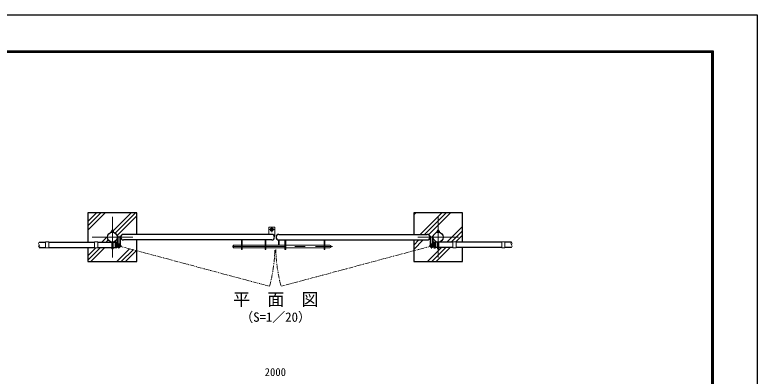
# Model space of a CAD drawing. Units: millimetres, scale not verified. Extents: x -4200 to 4200, y -2970 to 2970.
# Drawn here: x -357 to 4200, y 752 to 2970 of the extents above; entities that cross this region are included whole.
import ezdxf
from ezdxf.enums import TextEntityAlignment as Align

# ---------------------------------------------------------------- set-up
doc = ezdxf.new("R2010")
doc.units = ezdxf.units.MM
doc.header["$LTSCALE"] = 10
for name, pattern in [('DASHED', [7.5, 6, -1.5]), ('USER1', [50.8, 31.75, -6.35, 6.35, -6.35]), ('USER2', [5, 2.5, -0.5, 0.5, -0.5, 0.5, -0.5])]:
    doc.linetypes.add(name, pattern=pattern)
for name, color, linetype, lineweight in [('0-0_D-STR1', 1, 'Continuous', 25), ('0-1_D-DCR-HCH', 7, 'Continuous', 13), ('0-2_D-STR3', 3, 'Continuous', 13), ('0-3_D-BMK', 2, 'USER1', 13), ('0-4_D-STR4', 7, 'Continuous', 25), ('0-7_D-STR-DIM', 7, 'Continuous', 13), ('0-B_D-TTL-TXT', 7, 'Continuous', 25), ('0-C_D-TTL', 7, 'Continuous', 25)]:
    doc.layers.add(name, color=color, linetype=linetype, lineweight=lineweight)
doc.styles.add('ＭＳ ゴシック', font='')
doc.styles.get('ＭＳ ゴシック').set_extended_font_data('MS Gothic')

msp = doc.modelspace()

# ---------------------------------------------------------------- linework, layer by layer
at = {"layer": '0-0_D-STR1'}
for p, q in [((1220.56, 1622.08), (309.56, 1622.08)), ((1264.06, 1622.08), (2175.06, 1622.08)), ((-207.69, 1574.83), (-167.69, 1574.83)), ((-147.69, 1574.83), (132.31, 1574.83)), ((152.31, 1574.83), (238.31, 1574.83)), ((246.31, 1574.83), (259.31, 1574.83)), ((267.64, 1575.33), (259.31, 1575.33)), ((259.31, 1575.33), (259.31, 1540.33)), ((267.31, 1575.33), (267.31, 1540.33)), ((1220.56, 1588.08), (309.56, 1588.08)), ((1264.06, 1588.08), (2175.06, 1588.08)), ((2216.98, 1575.33), (2225.31, 1575.33)), ((2217.31, 1575.33), (2217.31, 1540.33)), ((2225.31, 1575.33), (2225.31, 1540.33)), ((2238.31, 1574.83), (2225.31, 1574.83)), ((2332.31, 1574.83), (2246.31, 1574.83)), ((2632.31, 1574.83), (2352.31, 1574.83)), ((2692.31, 1574.83), (2652.31, 1574.83)), ((-207.69, 1540.83), (-167.69, 1540.83)), ((-147.69, 1540.83), (132.31, 1540.83)), ((152.31, 1540.83), (238.31, 1540.83)), ((246.31, 1540.83), (259.31, 1540.83)), ((267.64, 1540.33), (259.31, 1540.33)), ((2216.98, 1540.33), (2225.31, 1540.33)), ((2238.31, 1540.83), (2225.31, 1540.83)), ((2332.31, 1540.83), (2246.31, 1540.83)), ((2632.31, 1540.83), (2352.31, 1540.83)), ((2692.31, 1540.83), (2652.31, 1540.83))]:
    msp.add_line(p, q, dxfattribs=at)
for centre in [(242.31, 1605.08), (2242.31, 1605.08)]:
    msp.add_circle(centre, 30.25, dxfattribs=at)
for centre, radius, start, end in [((309.56, 1605.08), 17, 90, 270), ((1220.56, 1605.08), 17, 270, 90), ((1264.06, 1605.08), 17, 90, 270), ((2175.06, 1605.08), 17, 270, 90), ((267.64, 1574.33), 1, 32.29827, 90), ((237.09, 1557.83), 35.72, 331.52136, 28.47864), ((2247.54, 1557.83), 35.72, 151.52136, 208.47864), ((2216.98, 1574.33), 1, 90, 147.70173), ((267.64, 1541.33), 1, 270, 327.70173), ((2216.98, 1541.33), 1, 212.29827, 270)]:
    msp.add_arc(centre, radius, start, end, dxfattribs=at)
at = {"layer": '0-1_D-DCR-HCH'}
for p, q in [((92.31, 1649.08), (198.31, 1755.08)), ((92.31, 1675.6), (171.79, 1755.08)), ((92.31, 1702.12), (145.27, 1755.08)), ((246.31, 1643.99), (357.41, 1755.08)), ((259, 1630.16), (383.92, 1755.08)), ((270.73, 1615.37), (392.31, 1736.95)), ((2092.31, 1742.11), (2105.28, 1755.08)), ((2131.38, 1622.08), (2264.38, 1755.08)), ((2157.89, 1622.08), (2290.89, 1755.08)), ((2182.43, 1620.1), (2317.41, 1755.08)), ((2296.26, 1574.83), (2392.31, 1670.88)), ((2322.78, 1574.83), (2392.31, 1644.37)), ((177.16, 1574.83), (212.52, 1610.2)), ((237.12, 1634.8), (237.66, 1635.33)), ((2351.29, 1576.83), (2392.31, 1617.85)), ((203.67, 1574.83), (217.2, 1588.36)), ((230.19, 1574.83), (232.1, 1576.74)), ((2092.31, 1529.98), (2150.41, 1588.08)), ((2092.31, 1556.5), (2123.89, 1588.08)), ((2092.31, 1583.02), (2097.38, 1588.08)), ((92.31, 1463.47), (169.67, 1540.83)), ((92.31, 1489.99), (141.16, 1538.83)), ((110.44, 1455.08), (196.19, 1540.83)), ((269.54, 1455.08), (348.02, 1533.56)), ((296.05, 1455.08), (368.94, 1527.97)), ((322.57, 1455.08), (389.86, 1522.37)), ((2176.51, 1455.08), (2262.26, 1540.83)), ((2203.03, 1455.08), (2288.78, 1540.83)), ((2229.54, 1455.08), (2315.29, 1540.83)), ((2388.64, 1455.08), (2392.31, 1458.75))]:
    msp.add_line(p, q, dxfattribs=at)
at = {"layer": '0-2_D-STR3'}
for p, q in [((234.81, 1635.33), (234.81, 1641.13)), ((248.23, 1641.83), (236.67, 1641.83)), ((238.31, 1647.26), (239.51, 1648.46)), ((238.31, 1641.83), (238.31, 1647.26)), ((238.56, 1641.13), (238.56, 1635.33)), ((239.01, 1641.83), (239.01, 1647.96)), ((245.11, 1648.46), (239.51, 1648.46)), ((245.61, 1641.83), (245.61, 1647.96)), ((246.06, 1641.13), (246.06, 1635.33)), ((246.31, 1641.83), (246.31, 1647.26)), ((249.81, 1635.33), (249.81, 1641.13)), ((1204.56, 1666.83), (1201.56, 1663.83)), ((1201.56, 1663.83), (1201.56, 1622.08)), ((1204.56, 1666.83), (1236.56, 1666.83)), ((1236.56, 1666.83), (1239.56, 1663.83)), ((1239.56, 1663.83), (1239.56, 1613.83)), ((2234.81, 1635.33), (2234.81, 1641.13)), ((2236.39, 1641.83), (2247.96, 1641.83)), ((2238.31, 1641.83), (2238.31, 1647.26)), ((2238.56, 1641.13), (2238.56, 1635.33)), ((2239.01, 1641.83), (2239.01, 1647.96)), ((2239.51, 1648.46), (2245.11, 1648.46)), ((2246.31, 1647.26), (2245.11, 1648.46)), ((2245.61, 1641.83), (2245.61, 1647.96)), ((2246.06, 1641.13), (2246.06, 1635.33)), ((2246.31, 1641.83), (2246.31, 1647.26)), ((2249.81, 1635.33), (2249.81, 1641.13)), ((249.81, 1635.33), (234.81, 1635.33)), ((238.31, 1635.06), (238.31, 1635.33)), ((246.31, 1635.06), (246.31, 1635.33)), ((272.56, 1551.08), (272.56, 1611.08)), ((288.06, 1551.08), (288.06, 1611.08)), ((288.06, 1611.08), (292.56, 1611.08)), ((292.56, 1551.08), (292.56, 1611.08)), ((1239.56, 1613.83), (1235.14, 1613.83)), ((2192.06, 1551.08), (2192.06, 1611.08)), ((2196.56, 1611.08), (2192.06, 1611.08)), ((2196.56, 1551.08), (2196.56, 1611.08)), ((2212.06, 1551.08), (2212.06, 1611.08)), ((2234.81, 1635.33), (2249.81, 1635.33)), ((2238.31, 1635.06), (2238.31, 1635.33)), ((2246.31, 1635.06), (2246.31, 1635.33)), ((-167.69, 1576.83), (-167.69, 1538.83)), ((-167.69, 1576.83), (-147.69, 1576.83)), ((-147.69, 1576.83), (-147.69, 1538.83)), ((132.31, 1576.83), (132.31, 1538.83)), ((132.31, 1576.83), (152.31, 1576.83)), ((152.31, 1576.83), (152.31, 1538.83)), ((238.31, 1536.46), (238.31, 1575.1)), ((246.31, 1536.46), (246.31, 1575.1)), ((288.06, 1559.43), (285.49, 1555.74)), ((984.56, 1553.83), (986.56, 1555.83)), ((984.56, 1541.83), (984.56, 1553.83)), ((986.56, 1555.83), (1034.06, 1555.83)), ((986.56, 1555.83), (986.56, 1539.83)), ((1034.06, 1528.83), (1034.06, 1588.08)), ((1038.56, 1528.83), (1038.56, 1588.08)), ((1038.56, 1555.83), (1179.06, 1555.83)), ((1179.06, 1528.83), (1179.06, 1588.08)), ((1183.56, 1528.83), (1183.56, 1588.08)), ((1183.56, 1555.83), (1301.56, 1555.83)), ((1262.31, 1588.08), (1266.81, 1588.08)), ((1262.31, 1555.83), (1262.31, 1588.08)), ((1266.81, 1555.83), (1266.81, 1588.08)), ((1301.56, 1528.83), (1301.56, 1588.08)), ((1306.06, 1528.83), (1306.06, 1588.08)), ((1306.06, 1555.83), (1541.56, 1555.83)), ((1541.56, 1528.83), (1541.56, 1588.08)), ((1546.06, 1528.83), (1546.06, 1588.08)), ((1546.06, 1555.83), (1576.56, 1555.83)), ((2196.56, 1559.43), (2199.13, 1555.74)), ((2238.31, 1536.46), (2238.31, 1575.1)), ((2246.31, 1536.46), (2246.31, 1575.1)), ((2332.31, 1576.83), (2332.31, 1538.83)), ((2352.31, 1576.83), (2332.31, 1576.83)), ((2352.31, 1576.83), (2352.31, 1538.83)), ((2632.31, 1576.83), (2632.31, 1538.83)), ((2652.31, 1576.83), (2632.31, 1576.83)), ((2652.31, 1576.83), (2652.31, 1538.83)), ((-167.69, 1538.83), (-147.69, 1538.83)), ((132.31, 1538.83), (152.31, 1538.83)), ((986.56, 1539.83), (1034.06, 1539.83)), ((1034.06, 1528.83), (1038.56, 1528.83)), ((1038.56, 1539.83), (1179.06, 1539.83)), ((1179.06, 1528.83), (1183.56, 1528.83)), ((1183.56, 1539.83), (1301.56, 1539.83)), ((1301.56, 1528.83), (1306.06, 1528.83)), ((1306.06, 1539.83), (1541.56, 1539.83)), ((1541.56, 1528.83), (1546.06, 1528.83)), ((1546.06, 1539.83), (1576.56, 1539.83)), ((2352.31, 1538.83), (2332.31, 1538.83)), ((2652.31, 1538.83), (2632.31, 1538.83))]:
    msp.add_line(p, q, dxfattribs=at)
for points in [[(245.11, 1648.46), (246.31, 1647.26), (238.31, 1647.26)], [(2239.51, 1648.46), (2238.31, 1647.26), (2246.31, 1647.26)], [(277.06, 1559.7), (277.06, 1611.08), (272.56, 1611.08)], [(2207.56, 1559.7), (2207.56, 1611.08), (2212.06, 1611.08)], [(984.56, 1553.83), (984.56, 1541.83), (986.56, 1539.83)]]:
    msp.add_lwpolyline(points, dxfattribs=at)
for radius in [10, 6.5]:
    msp.add_circle((1220.56, 1651.83), radius, dxfattribs=at)
for centre, radius, start, end in [((236.69, 1638.97), 2.86, 49.0514, 130.9486), ((242.31, 1631.44), 10.39, 68.85295, 111.14705), ((247.94, 1639.03), 2.81, 48.21899, 131.78101), ((2236.69, 1639.03), 2.81, 48.21899, 131.78101), ((2242.31, 1631.44), 10.39, 68.85295, 111.14705), ((2247.94, 1638.97), 2.86, 49.0514, 130.9486), ((282.56, 1551.08), 10, 56.63299, 0), ((282.56, 1551.08), 5.5, 57.84696, 0), ((1576.56, 1547.83), 8, 270, 90), ((2202.06, 1551.08), 10, 180, 123.36701), ((2202.06, 1551.08), 5.5, 180, 122.15304)]:
    msp.add_arc(centre, radius, start, end, dxfattribs=at)
at = {"layer": '0-2_D-STR3', "linetype": 'DASHED'}
for centre in [(242.31, 1536.46), (2242.31, 1536.46)]:
    msp.add_arc(centre, 4, 180, 0, dxfattribs=at)
at = {"layer": '0-3_D-BMK'}
for p, q in [((242.31, 1730.08), (242.31, 1480.08)), ((2242.31, 1730.08), (2242.31, 1480.08)), ((1204.56, 1651.83), (1236.56, 1651.83)), ((1220.56, 1635.83), (1220.56, 1667.83)), ((117.31, 1605.08), (367.31, 1605.08)), ((2117.31, 1605.08), (2367.31, 1605.08)), ((298.09, 1551.08), (267.03, 1551.08)), ((282.56, 1535.55), (282.56, 1566.61)), ((2186.53, 1551.08), (2217.59, 1551.08)), ((2202.06, 1535.55), (2202.06, 1566.61)), ((980.22, 1547.83), (1593.17, 1547.83))]:
    msp.add_line(p, q, dxfattribs=at)
at = {"layer": '0-3_D-BMK', "linetype": 'USER2'}
for p, q in [((282.56, 1551.08), (1204.83, 1304.28)), ((2202.06, 1551.08), (1279.8, 1304.28))]:
    msp.add_line(p, q, dxfattribs=at)
for centre, start, end in [((282.81, 1551.33), 345, 358.73067), ((2201.81, 1551.33), 181.26933, 195)]:
    msp.add_arc(centre, 956.76, start, end, dxfattribs=at)
at = {"layer": '0-4_D-STR4'}
for p, q in [((92.31, 1755.08), (92.31, 1574.83)), ((2092.31, 1755.08), (2092.31, 1622.08))]:
    msp.add_line(p, q, dxfattribs=at)
for points in [[(392.31, 1622.08), (392.31, 1755.08), (92.31, 1755.08)], [(2392.31, 1574.83), (2392.31, 1755.08), (2092.31, 1755.08)], [(92.31, 1540.83), (92.31, 1455.08), (392.31, 1455.08), (392.31, 1588.08)], [(2092.31, 1588.08), (2092.31, 1455.08), (2392.31, 1455.08), (2392.31, 1540.83)]]:
    msp.add_lwpolyline(points, dxfattribs=at)
at = {"layer": '0-7_D-STR-DIM'}
for centre, start, end in [((-199.13, 1566.33), 135.18146, 224.81854), ((-199.13, 1549.33), 135.18146, 224.81854), ((-216.24, 1549.33), 315.18146, 44.81854), ((2700.87, 1566.33), 135.18146, 224.81854), ((2683.76, 1566.33), 315.18146, 44.81854), ((2683.76, 1549.33), 315.18146, 44.81854)]:
    msp.add_arc(centre, 12.06, start, end, dxfattribs=at)
at = {"layer": '0-C_D-TTL', "color": 2}
msp.add_lwpolyline([(-4199.68, 2970.23), (4200.32, 2970.23), (4200.32, -2969.77), (-4199.68, -2969.77)], close=True, dxfattribs=at)
at = {"layer": '0-C_D-TTL'}
for points in [[(-3929.68, 2750.23), (3930.32, 2750.23), (3930.32, -2749.77), (-3929.68, -2749.77)], [(-3927.18, 2747.73), (3927.82, 2747.73), (3927.82, -2747.27), (-3927.18, -2747.27)], [(-3924.68, 2745.23), (3925.32, 2745.23), (3925.32, -2744.77), (-3924.68, -2744.77)], [(-3922.18, 2742.73), (3922.82, 2742.73), (3922.82, -2742.27), (-3922.18, -2742.27)], [(-3919.68, 2740.23), (3920.32, 2740.23), (3920.32, -2739.77), (-3919.68, -2739.77)]]:
    msp.add_lwpolyline(points, close=True, dxfattribs=at)

# ---------------------------------------------------------------- texts
at = {"layer": '0-7_D-STR-DIM', "style": 'ＭＳ ゴシック'}
msp.add_text('2000', height=48.09, dxfattribs=at).set_placement((1177.06, 738.34), align=Align.BOTTOM_LEFT)
at = {"layer": '0-B_D-TTL-TXT', "style": 'ＭＳ ゴシック'}
for s, height, p in [('平\u3000面\u3000図', 76.98, (982.41, 1161.55)), ('（S=1／20）', 57.7, (1027.9, 1068.36))]:
    msp.add_text(s, height=height, dxfattribs=at).set_placement(p, align=Align.BOTTOM_LEFT)

doc.saveas('drawing.dxf')
